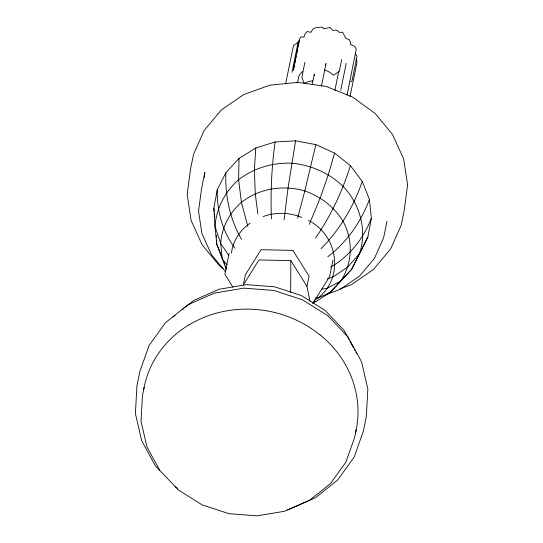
<?xml version="1.0" encoding="UTF-8"?>
<svg xmlns="http://www.w3.org/2000/svg" width="543" height="543" viewBox="0 0 543 543"><rect width="100%" height="100%" fill="white"/><g stroke="black" fill="none" stroke-linecap="round" stroke-linejoin="round"><path stroke-width="0.81" d="M290.654 292.399L290.831 260.633L258.984 259.927L243.298 284.98L245.382 274.751L261.068 249.699L292.908 250.404L309.069 276.156L306.985 286.385L309.965 301.25M313.06 302.526L315.972 301.433L329.811 292.806L351.592 269.382L367.889 236.918L371.344 218.347L369.43 199.43L362.276 181.45L350.384 165.642L334.549 153.078L315.85 144.614L295.575 140.827L275.091 141.974L255.807 147.981L239.022 158.434L238.621 179.74L241.411 202.363L247.852 226.526M255.807 147.981L254.382 169.925L255.258 193.736L257.844 213.867M284.057 219.942L288.068 187.83L295.575 140.827M275.091 141.974C271.581 167.475 270.387 193.288 271.459 219.005M204.202 177.425L204.867 172.457L201.534 188.821L198.541 211.179L201.948 233.673L211.539 254.776L225.576 271.744M226.268 269.138L216.779 244.214L214.98 226.445L213.861 208.152L217.309 189.582L225.895 172.626L239.022 158.434M231.461 253.072C232.845 241.106 240.169 229.988 250.031 223.268M144.133 387.315L142.463 395.494L141.031 421.341L146.922 446.862L159.737 470.319M229.078 253.561L224.856 274.296L232.967 287.22M296.145 56.465L293.335 70.271L299.437 38.96L301.25 36.849L303.931 37.134L305.146 33.822L306.999 31.589L311.01 32.247L312.904 29.105L316.012 27.605L321.721 27.15L322.841 27.415L323.492 28.86L330.096 27.496L332.75 30.517L335.737 30.041L337.536 30.51L338.839 32.003L340.149 32.465L342.511 32.159L345.972 38.451L349.298 39.666L350.493 42.313L350.418 44.533L354.382 46.196L356.262 49.019L347.086 94.984M296.471 54.836L297.795 48.341M298.127 46.718L299.451 40.216L298.114 42.211L291.998 72.26M304.894 62.302L301.833 77.33L304.066 83.215L309.442 81.28L312.748 80.955M312.15 84.599L314.322 73.943L314.519 75.45M321.402 86.317L326.024 63.579L325.386 65.065M334.868 90.45L338.703 71.601M341.69 59.492L339.246 71.513L333.511 75.144L328.861 71.744L324.232 69.857M340.705 90.403L346.21 63.355M350.065 96.43L357.063 62.004L355.916 59.024M332.961 260.016L329.587 276.604L312.687 303.598M386.996 221.313L383.663 237.678L374.46 258.373L359.676 275.987L340.325 289.324L326.295 294.387M356.208 429.561L354.538 437.746L345.884 462.147L330.585 483.453L309.7 500.198L284.641 511.248L257.117 515.85L229.01 513.692L202.227 504.915L178.599 490.125L155.373 465.785L141.689 440.733L135.397 413.474L136.924 385.876L139.843 371.555L149.087 345.497L165.418 322.746L187.729 304.861L214.492 293.064L243.882 288.143L273.903 290.451L302.499 299.824L327.734 315.619L347.88 336.769L361.563 361.821L367.855 389.08L366.321 416.678L363.41 430.999L354.165 457.057L337.827 479.808L315.524 497.693L288.761 509.49L287.125 509.768M315.85 144.614L304.799 190.953L297.564 218.238M334.549 153.078L328.339 174.71L320.221 197.937L309.252 224.435M350.384 165.642C342.443 191.319 330.802 215.91 315.517 238.031M362.276 181.45C353.642 206.489 339.701 229.811 321.056 248.674M369.43 199.43C361.061 221.815 346.889 242.3 327.768 256.785M339.952 281.247L339.26 282.713L337.827 283.609M371.344 218.347C363.525 238.425 349.522 256.479 330.619 267.129M367.889 236.918L351.592 269.382L329.811 292.806L318.368 297.768L314.193 300.367M298.121 42.395L293.485 45.544L285.828 82.841L286.147 83.547M302.512 71.364L298.989 75.565L297.768 81.572A22.419 20.641 11.5 0 0 296.994 82.916M173.081 317.058L175.036 315.49M182.217 309.727L183.52 308.682M184.83 307.637L193.966 300.313L219.026 289.263L246.549 284.654L274.656 286.819L301.44 295.596L325.067 310.386L343.929 330.185L349.135 339.714M350.737 81.844L351.789 81.436L352.102 80.425L356.995 56.384L355.651 54.09M328.142 293.132L330.524 292.277M340.027 288.849L351.117 284.844L373.489 269.423L390.587 249.054L401.223 225.128L404.141 210.806L407.603 184.959L403.659 158.95L392.569 134.542L375.091 113.412L352.421 96.993L326.092 86.412L297.91 82.373L269.796 85.17L243.658 94.597L221.279 110.025L204.188 130.395L193.546 154.314L190.634 168.635L187.165 194.489L191.116 220.499L202.206 244.9L219.684 266.029L223.119 268.52M327.334 278.919L332.778 277.093L347.73 267.108L359.656 253.459C367.156 230.049 360.009 204.107 343.217 186.507C329.241 173.034 311.024 164.991 291.734 163.199C272.661 162.493 253.778 168.011 238.621 179.74C224.965 191.652 216.277 208.308 214.98 226.445L220.655 243.379L222.23 258.991L227.022 264.774M263.185 216.569C275.511 211.946 289.806 212.367 301.888 217.478M312.788 302.424L315.972 301.433M321.408 289.222L327.083 288.347L340.644 281.098C352.611 263.443 353.317 239.965 343.101 221.347C334.386 206.937 320.655 196.423 304.799 190.953C283.276 184.613 259.174 188.367 241.411 202.363C229.417 212.822 221.788 227.449 220.655 243.379L228.657 255.217M315.972 297.686L318.368 297.768C344.601 276.815 337.644 234.881 308.458 220.451M175.518 486.935L177.622 488.252M234.976 248.205C222.392 231.515 216.643 210.385 217.309 189.582M290.831 260.633L306.985 286.385M241.533 239.415C229.92 219.318 224.917 195.745 225.895 172.626M349.936 341.18L353.541 347.785M354.341 349.251L355.142 350.717M355.943 352.183L356.744 353.649M221.666 256.493L216.779 244.214L216.542 240.128M223.784 261.889L224.653 264.278M225.23 265.866L226.098 268.256M213.861 208.152L214.193 211.444M214.437 213.915L214.77 217.207M216.25 235.234L216.392 237.685M143.651 389.752A107.27 98.745 11.5 0 1 188.964 324.85M320.126 334.875A107.27 98.745 11.5 0 1 355.319 433.619M189.012 324.918A108.41 99.797 11.5 0 1 320.044 334.963"/></g></svg>
